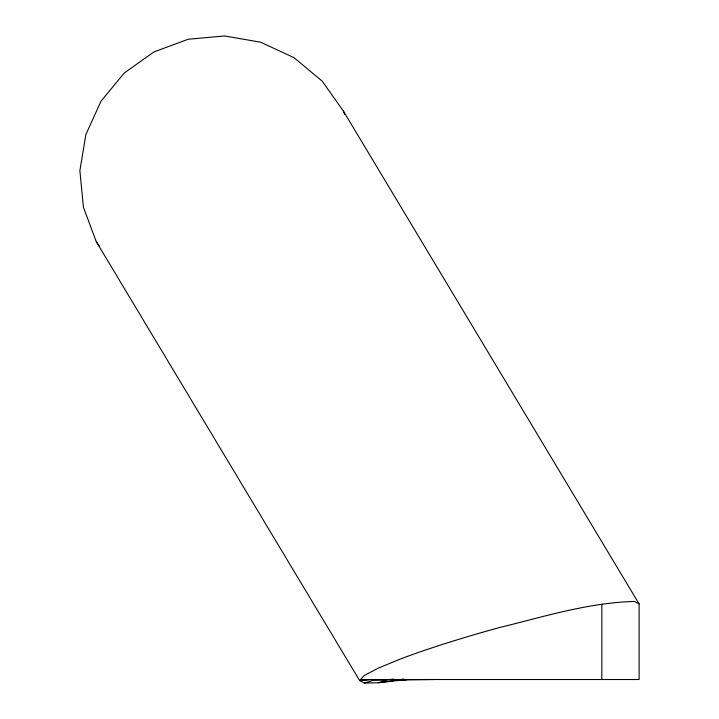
<?xml version="1.0" encoding="UTF-8"?>
<svg xmlns="http://www.w3.org/2000/svg" width="719" height="719" viewBox="0 0 719 719"><rect width="100%" height="100%" fill="white"/><g stroke="black" fill="none" stroke-linecap="round" stroke-linejoin="round"><path stroke-width="1.08" d="M404.95 679.572L407.125 679.518L378.329 682.762L364.371 683.05L359.608 680.56L364.371 675.456L378.329 668.095L400.537 658.964A151.278 15.234 -15.3 0 1 499.363 627.579C543.78 616.758 588.34 602.684 634.356 601.444L639.119 603.933L639.119 679.518L360.579 679.518M393.509 679.087L386.4 680.057L378.329 682.762L403.754 679.087M364.371 683.05L373.368 680.327L386.4 680.057M639.119 603.933L343.43 111.121L322.166 81.13L293.927 57.619L260.637 42.214L224.58 35.95L188.189 39.257L153.956 51.912L124.216 73.05L101.002 101.226L85.876 134.525L79.881 170.682L83.431 207.234L96.274 241.674L359.608 680.56L368.919 679.518M359.608 680.56L371.804 679.518L373.368 680.327M434.141 679.518L400.537 679.707L407.125 679.518M400.537 679.707L429.486 679.518M96.274 241.674L99.501 246.222M343.43 111.121L344.599 114.249M601.848 604.284L601.848 679.518"/></g></svg>
